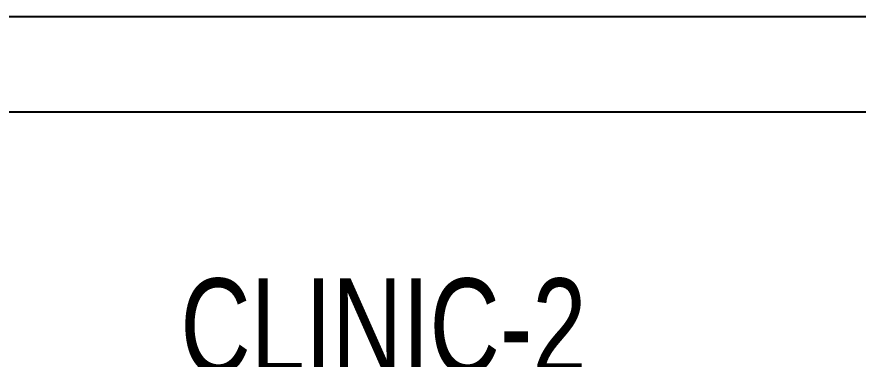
# Model space of a CAD drawing. Header units: feet. Extents: x 2862906 to 2880281, y -6061005 to -6054108.
# Drawn here: x 2875876 to 2876761, y -6059185 to -6058825 of the extents above; entities that cross this region are included whole.
import ezdxf

# ---------------------------------------------------------------- set-up
doc = ezdxf.new("R2010")
doc.units = ezdxf.units.FT
doc.header["$LTSCALE"] = 33
doc.header["$MEASUREMENT"] = 0
doc.layers.add('LENS-PARTITION', color=21, linetype='Continuous', lineweight=25)
doc.layers.add('LENS_TEXT', color=31, linetype='Continuous', lineweight=5)
doc.styles.get("Standard").update_dxf_attribs({"font": 'GILC____.TTF'})

msp = doc.modelspace()

# ---------------------------------------------------------------- linework, layer by layer
at = {"layer": 'LENS-PARTITION'}
msp.add_lwpolyline([(2877537.223140225, -6058824.751165702), (2875137.223140225, -6058824.751165702), (2875137.223140225, -6058924.751165703), (2877537.223140225, -6058924.751165703)], close=True, dxfattribs=at)

# ---------------------------------------------------------------- texts
at = {"layer": 'LENS_TEXT', "linetype": 'Continuous', "ltscale": 3, "insert": (2876261.366220863, -6059317.291940876), "char_height": 100, "attachment_point": 5}
msp.add_mtext_dynamic_manual_height_columns('CLINIC-2 COMPACT ROC- MINSIGN', width=730.5073781448633, gutter_width=0.9999999999999992, heights=[0], dxfattribs=at)

doc.saveas('drawing.dxf')
